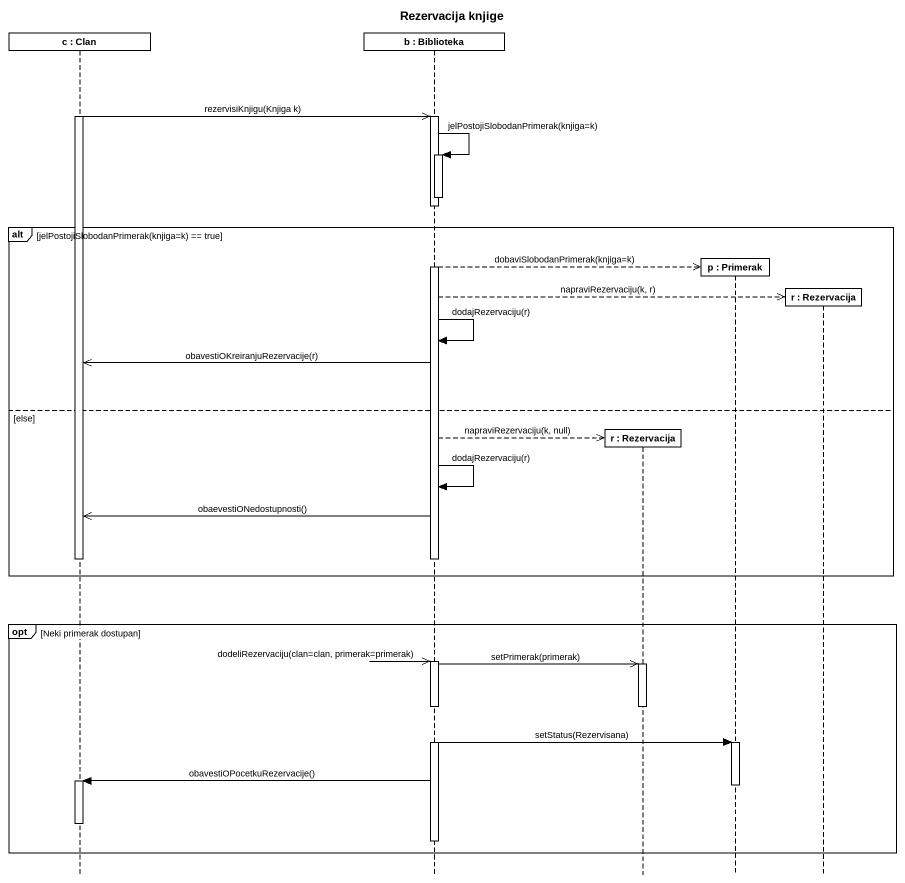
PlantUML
@startuml
title Rezervacija knjige
hide footbox
participant "c : Clan" as c
participant "b : Biblioteka" as b
participant "r : Rezervacija" as r
participant "p : Primerak" as p
participant "r : Rezervacija" as r_2

activate c
c ->> b : rezervisiKnjigu(Knjiga k)
activate b
b -> b : jelPostojiSlobodanPrimerak(knjiga=k)
activate b
deactivate b
alt jelPostojiSlobodanPrimerak(knjiga=k) == true
  b -->> p ** : dobaviSlobodanPrimerak(knjiga=k)
  b -->> r_2 ** : napraviRezervaciju(k, r)
  b -> b : dodajRezervaciju(r)
  b ->> c : obavestiOKreiranjuRezervacije(r)
else else
  b -->> r ** : napraviRezervaciju(k, null)
  b -> b : dodajRezervaciju(r)
  b ->> c : obaevestiONedostupnosti()
  deactivate c
  deactivate b
end
opt Neki primerak dostupan
  b ->> b : dodeliRezervaciju(clan=clan, primerak=primerak)
  activate b
  b ->> r : setPrimerak(primerak)
  activate r
  deactivate r
  b -> p : setStatus(Rezervisana)
  activate p
  b -> c : obavestiOPocetkuRezervacije()
  activate c
  deactivate p
  deactivate c
  deactivate b
end
@enduml
